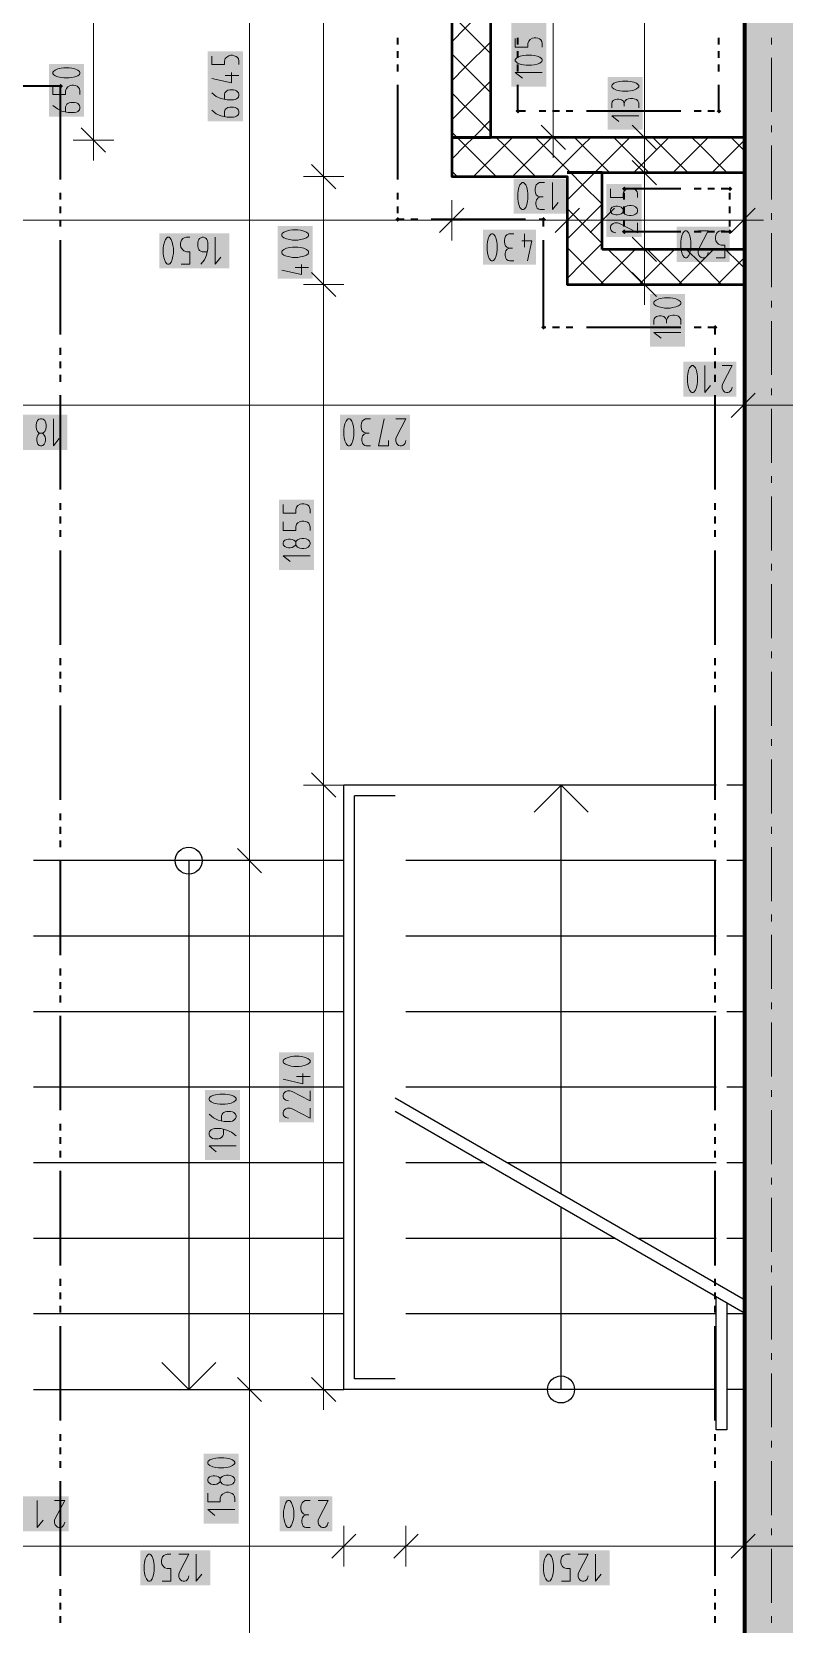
# Model space of a CAD drawing. Header units: millimetres. Extents: x 0 to 594, y 0 to 420.
# Drawn here: x 152.2 to 177.8, y 151.8 to 205.9 of the extents above; entities that cross this region are included whole.
import ezdxf

# ---------------------------------------------------------------- set-up
doc = ezdxf.new("R2010")
doc.units = ezdxf.units.MM
doc.header["$LTSCALE"] = 8
for name, color, linetype in [('PDF_Koty delkove', 7, 'Continuous'), ('PDF_Osy hlavni', 7, 'Continuous'), ('PDF_Pozarni useky', 7, 'Continuous'), ('PDF_Pricky zdene', 7, 'Continuous'), ('PDF_Schody 2D', 7, 'Continuous'), ('PDF_Steny obvodove nosne', 7, 'Continuous')]:
    doc.layers.add(name, color=color, linetype=linetype)

msp = doc.modelspace()

# ---------------------------------------------------------------- hatches: boundary and pattern name
at = {"layer": 'PDF_Steny obvodove nosne', "true_color": 0xc0c0c0, "transparency": 33554559}
msp.add_hatch(color=9, dxfattribs=at).paths.add_polyline_path([(178.246, 143.26), (178.246, 222.437), (176.414, 222.437), (176.414, 145.275), (176.414, 143.26)])

# ---------------------------------------------------------------- linework, layer by layer
at = {"layer": 'PDF_Koty delkove', "lineweight": 18}
for points in [[(159.61, 127.278), (159.61, 135.938), (159.61, 141.932), (159.61, 145.32), (159.61, 159.791), (159.61, 169.49), (159.61, 177.742), (159.61, 238.603), (159.61, 241.075), (159.61, 274.505)], [(162.125, 159.791), (162.125, 180.307), (162.125, 197.296), (162.125, 200.96), (162.125, 222.575), (162.125, 236.313), (162.125, 238.603)], [(173.017, 197.296), (173.017, 198.107), (173.017, 198.487), (173.017, 201.097), (173.017, 201.455), (173.017, 202.288), (173.017, 211.85), (173.017, 221.247), (173.017, 222.575)], [(169.921, 202.288), (169.921, 211.905), (169.921, 221.247)], [(154.313, 202.196), (154.313, 208.15), (154.313, 214.149)], [(168.631, 205.646), (168.631, 205.353), (169.058, 205.353), (169.058, 205.475), (169.089, 205.56), (169.135, 205.61), (169.211, 205.658), (169.271, 205.67), (169.333, 205.67), (169.394, 205.658), (169.454, 205.634), (169.5, 205.597), (169.531, 205.549), (169.547, 205.475)], [(169.547, 205.475), (169.547, 205.353)], [(158.331, 205.052), (158.331, 204.759), (158.758, 204.759), (158.758, 204.881), (158.789, 204.967), (158.835, 205.016), (158.911, 205.064), (158.971, 205.077), (159.032, 205.077), (159.094, 205.064), (159.154, 205.04), (159.2, 205.003), (159.231, 204.955), (159.247, 204.881), (159.247, 204.759)], [(153.107, 204.613), (153.015, 204.576), (152.954, 204.528), (152.939, 204.503), (152.939, 204.454), (152.954, 204.429), (153.015, 204.381), (153.107, 204.344), (153.214, 204.319), (153.305, 204.307), (153.488, 204.307), (153.579, 204.319), (153.686, 204.344), (153.778, 204.381), (153.839, 204.429), (153.855, 204.454), (153.855, 204.503), (153.839, 204.528), (153.778, 204.576), (153.686, 204.613), (153.579, 204.637), (153.488, 204.649)], [(153.488, 204.649), (153.305, 204.649), (153.214, 204.637), (153.107, 204.613)], [(159.002, 204.489), (159.002, 204.147), (158.331, 204.294)], [(159.247, 204.392), (158.789, 204.392)], [(169.547, 204.496), (168.631, 204.496), (168.875, 204.301)], [(152.939, 204.038), (152.939, 203.744), (153.366, 203.744), (153.366, 203.867), (153.397, 203.952), (153.443, 204.001), (153.519, 204.05), (153.579, 204.062), (153.641, 204.062), (153.702, 204.05), (153.762, 204.026), (153.808, 203.989), (153.839, 203.94), (153.855, 203.867), (153.855, 203.744)], [(158.758, 203.585), (158.758, 203.756), (158.773, 203.805), (158.804, 203.841), (158.835, 203.866), (158.88, 203.89), (158.941, 203.902), (159.063, 203.902), (159.124, 203.89), (159.17, 203.866), (159.2, 203.841), (159.231, 203.805), (159.247, 203.756), (159.247, 203.707), (159.231, 203.658), (159.2, 203.621), (159.17, 203.597), (159.124, 203.572), (159.063, 203.56), (158.849, 203.56), (158.636, 203.609), (158.483, 203.682), (158.331, 203.805)], [(153.366, 203.157), (153.366, 203.328), (153.381, 203.378), (153.412, 203.414), (153.443, 203.438), (153.488, 203.463), (153.549, 203.475), (153.671, 203.475), (153.732, 203.463), (153.778, 203.438), (153.808, 203.414), (153.839, 203.378), (153.855, 203.328), (153.855, 203.28), (153.839, 203.231), (153.808, 203.194), (153.778, 203.17), (153.732, 203.145), (153.671, 203.132), (153.457, 203.132), (153.244, 203.182), (153.091, 203.255), (152.939, 203.378)], [(158.758, 202.998), (158.758, 203.169), (158.773, 203.218), (158.804, 203.254), (158.835, 203.279), (158.88, 203.303), (158.941, 203.315), (159.063, 203.315), (159.124, 203.303), (159.17, 203.279), (159.2, 203.254), (159.231, 203.218), (159.247, 203.169), (159.247, 203.12), (159.231, 203.071), (159.2, 203.034), (159.17, 203.01), (159.124, 202.985), (159.063, 202.973), (158.849, 202.973), (158.636, 203.022), (158.483, 203.095), (158.331, 203.218)], [(171.906, 203.296), (171.906, 203.443), (171.92, 203.492), (171.951, 203.541), (171.997, 203.566), (172.088, 203.59), (172.149, 203.59), (172.241, 203.566), (172.302, 203.516), (172.332, 203.443), (172.332, 203.345)], [(172.546, 203.614), (172.47, 203.602), (172.409, 203.577), (172.364, 203.528), (172.332, 203.443)], [(172.821, 203.296), (172.821, 203.467), (172.79, 203.528), (172.745, 203.577), (172.669, 203.602), (172.607, 203.614), (172.546, 203.614)], [(170.334, 201.876), (169.509, 202.7)], [(172.821, 203.027), (171.906, 203.027), (172.149, 202.832)], [(173.429, 201.876), (172.605, 202.7)], [(155, 202.196), (154.313, 202.196), (153.626, 202.196)], [(154.725, 201.784), (153.901, 202.609)], [(154.313, 202.196), (154.313, 201.509)], [(170.608, 202.288), (169.921, 202.288), (169.235, 202.288)], [(169.921, 202.288), (169.921, 201.601)], [(173.704, 202.288), (173.017, 202.288), (172.33, 202.288)], [(162.538, 200.548), (161.713, 201.372)], [(173.704, 201.097), (173.017, 201.097), (172.33, 201.097)], [(173.429, 200.685), (172.605, 201.509)], [(162.812, 200.96), (162.125, 200.96), (161.438, 200.96)], [(169.024, 200.008), (169.049, 200.115), (169.062, 200.206), (169.062, 200.389), (169.049, 200.48), (169.024, 200.588), (168.988, 200.679), (168.939, 200.741), (168.914, 200.756), (168.866, 200.756), (168.841, 200.741), (168.792, 200.679), (168.756, 200.588), (168.731, 200.48), (168.719, 200.389)], [(169.624, 200.756), (169.453, 200.756), (169.392, 200.725), (169.343, 200.679), (169.318, 200.603), (169.306, 200.542), (169.306, 200.48), (169.318, 200.404), (169.343, 200.344), (169.392, 200.298), (169.477, 200.267)], [(169.893, 200.756), (169.893, 199.84), (170.088, 200.084)], [(171.864, 200.542), (171.864, 200.249), (172.291, 200.249), (172.291, 200.371), (172.322, 200.456), (172.368, 200.506), (172.444, 200.554), (172.504, 200.567), (172.565, 200.567), (172.627, 200.554), (172.687, 200.53), (172.733, 200.493), (172.764, 200.445), (172.78, 200.371), (172.78, 200.249)], [(166.476, 200.163), (166.476, 199.476), (166.476, 198.789)], [(168.719, 200.389), (168.719, 200.206), (168.731, 200.115), (168.756, 200.008), (168.792, 199.916), (168.841, 199.855), (168.866, 199.84), (168.914, 199.84), (168.939, 199.855), (168.988, 199.916), (169.024, 200.008)], [(169.624, 199.84), (169.477, 199.84), (169.428, 199.855), (169.379, 199.886), (169.354, 199.932), (169.33, 200.022), (169.33, 200.084), (169.354, 200.175), (169.404, 200.237), (169.477, 200.267), (169.575, 200.267)], [(170.395, 200.163), (170.395, 199.476), (170.395, 198.789)], [(171.586, 200.163), (171.586, 199.476), (171.586, 198.789)], [(176.368, 200.163), (176.368, 199.476), (176.368, 198.789)], [(176.368, 199.476), (175.96, 199.476), (175.174, 199.476), (171.586, 199.476), (170.395, 199.476), (166.476, 199.476), (151.365, 199.476)], [(166.889, 199.888), (166.064, 199.064)], [(170.807, 199.888), (169.983, 199.064)], [(171.998, 199.888), (171.173, 199.064)], [(172.275, 199.735), (172.229, 199.698), (172.169, 199.674), (172.107, 199.662), (172.046, 199.662), (171.986, 199.674), (171.924, 199.698), (171.878, 199.748), (171.864, 199.784), (171.864, 199.833), (171.878, 199.869), (171.924, 199.918), (171.986, 199.943), (172.046, 199.955), (172.107, 199.955), (172.169, 199.943), (172.229, 199.918), (172.275, 199.882), (172.291, 199.858)], [(172.291, 199.759), (172.275, 199.735)], [(176.78, 199.888), (175.956, 199.064)], [(176.368, 199.476), (177.055, 199.476)], [(156.683, 198.349), (156.696, 198.259), (156.72, 198.151), (156.757, 198.06), (156.805, 197.998), (156.83, 197.984), (156.878, 197.984), (156.903, 197.998), (156.952, 198.06), (156.989, 198.151), (157.013, 198.259), (157.026, 198.349), (157.026, 198.532), (157.013, 198.624), (156.989, 198.731), (156.952, 198.823), (156.903, 198.884), (156.878, 198.9), (156.83, 198.9), (156.805, 198.884), (156.757, 198.823), (156.72, 198.731), (156.696, 198.624), (156.683, 198.532)], [(157.295, 197.984), (157.588, 197.984), (157.588, 198.411), (157.466, 198.411), (157.38, 198.442), (157.331, 198.487), (157.283, 198.564), (157.27, 198.624), (157.27, 198.685), (157.283, 198.747), (157.307, 198.807), (157.344, 198.853), (157.392, 198.884), (157.466, 198.9), (157.588, 198.9)], [(158.175, 198.411), (158.004, 198.411), (157.955, 198.426), (157.918, 198.456), (157.894, 198.487), (157.87, 198.532), (157.857, 198.594), (157.857, 198.716), (157.87, 198.777), (157.894, 198.823), (157.918, 198.853), (157.955, 198.884), (158.004, 198.9), (158.053, 198.9), (158.102, 198.884), (158.138, 198.853), (158.163, 198.823), (158.188, 198.777), (158.2, 198.716), (158.2, 198.502), (158.151, 198.289), (158.078, 198.136), (157.955, 197.984)], [(158.445, 198.9), (158.445, 197.984), (158.64, 198.227)], [(168.02, 198.651), (168.007, 198.742), (167.982, 198.85), (167.946, 198.941), (167.897, 199.003), (167.872, 199.018), (167.824, 199.018), (167.799, 199.003), (167.751, 198.941), (167.714, 198.85), (167.69, 198.742), (167.677, 198.651)], [(168.582, 199.018), (168.411, 199.018), (168.35, 198.987), (168.301, 198.941), (168.277, 198.865), (168.264, 198.804), (168.264, 198.742), (168.277, 198.666), (168.301, 198.606), (168.35, 198.56), (168.435, 198.529)], [(168.949, 199.018), (168.949, 198.56)], [(172.78, 199.392), (172.78, 199.05), (172.169, 199.368), (172.107, 199.392), (172.016, 199.392), (171.955, 199.368), (171.91, 199.331), (171.878, 199.295), (171.864, 199.246), (171.864, 199.197), (171.878, 199.148), (171.91, 199.111), (171.955, 199.075), (172.046, 199.05)], [(173.429, 198.075), (172.605, 198.899)], [(174.399, 198.203), (174.447, 198.203), (174.472, 198.218), (174.521, 198.279), (174.557, 198.371), (174.582, 198.478), (174.595, 198.568), (174.595, 198.752), (174.582, 198.843), (174.557, 198.95), (174.521, 199.042), (174.472, 199.103), (174.447, 199.119), (174.399, 199.119), (174.374, 199.103), (174.325, 199.042), (174.289, 198.95), (174.265, 198.843), (174.252, 198.752)], [(174.839, 199.119), (175.182, 199.119), (174.863, 198.508), (174.839, 198.447), (174.839, 198.355), (174.863, 198.295), (174.9, 198.249), (174.937, 198.218), (174.986, 198.203), (175.034, 198.203), (175.084, 198.218), (175.12, 198.249), (175.157, 198.295), (175.182, 198.385)], [(175.45, 198.203), (175.744, 198.203), (175.744, 198.63), (175.621, 198.63), (175.536, 198.661), (175.487, 198.707), (175.439, 198.783), (175.426, 198.843), (175.426, 198.905), (175.439, 198.966), (175.463, 199.026), (175.5, 199.072), (175.548, 199.103), (175.621, 199.119), (175.744, 199.119)], [(156.683, 198.532), (156.683, 198.349)], [(160.977, 198.55), (160.87, 198.525), (160.778, 198.489), (160.717, 198.44), (160.702, 198.415), (160.702, 198.367), (160.717, 198.342), (160.778, 198.293), (160.87, 198.257), (160.977, 198.232), (161.068, 198.219), (161.251, 198.219), (161.343, 198.232), (161.45, 198.257), (161.541, 198.293), (161.603, 198.342), (161.618, 198.367), (161.618, 198.415), (161.603, 198.44), (161.541, 198.489), (161.45, 198.525), (161.343, 198.55), (161.251, 198.562)], [(161.251, 198.562), (161.068, 198.562), (160.977, 198.55)], [(167.677, 198.651), (167.677, 198.468), (167.69, 198.377), (167.714, 198.27), (167.751, 198.178), (167.799, 198.117), (167.824, 198.102), (167.872, 198.102), (167.897, 198.117), (167.946, 198.178), (167.982, 198.27), (168.007, 198.377), (168.02, 198.468), (168.02, 198.651)], [(168.582, 198.102), (168.435, 198.102), (168.386, 198.117), (168.338, 198.148), (168.313, 198.194), (168.288, 198.285), (168.288, 198.346), (168.313, 198.437), (168.362, 198.499), (168.435, 198.529), (168.533, 198.529)], [(168.851, 198.774), (169.194, 198.774), (169.047, 198.102)], [(173.704, 198.487), (173.017, 198.487), (172.33, 198.487)], [(174.252, 198.752), (174.252, 198.568), (174.265, 198.478), (174.289, 198.371), (174.325, 198.279), (174.374, 198.218), (174.399, 198.203)], [(161.374, 197.975), (161.374, 197.632), (160.702, 197.78)], [(161.618, 197.877), (161.16, 197.877)], [(162.812, 197.296), (162.125, 197.296), (161.438, 197.296)], [(162.538, 196.884), (161.713, 197.709)], [(173.704, 197.296), (173.017, 197.296), (172.33, 197.296)], [(173.429, 196.884), (172.605, 197.709)], [(173.017, 197.296), (173.017, 196.61)], [(173.886, 196.842), (173.703, 196.842), (173.613, 196.829), (173.505, 196.805), (173.414, 196.768), (173.352, 196.72), (173.338, 196.695), (173.338, 196.647), (173.352, 196.622)], [(173.352, 196.622), (173.414, 196.573), (173.505, 196.537), (173.613, 196.512), (173.703, 196.499), (173.886, 196.499), (173.978, 196.512), (174.085, 196.537), (174.177, 196.573), (174.238, 196.622), (174.254, 196.647), (174.254, 196.695), (174.238, 196.72), (174.177, 196.768), (174.085, 196.805), (173.978, 196.829), (173.886, 196.842)], [(173.338, 195.937), (173.338, 196.084), (173.352, 196.133), (173.384, 196.181), (173.429, 196.206), (173.52, 196.23), (173.581, 196.23), (173.673, 196.206), (173.734, 196.157), (173.765, 196.084), (173.765, 195.986)], [(174.254, 195.937), (174.254, 196.108), (174.223, 196.169), (174.177, 196.218), (174.101, 196.242), (174.039, 196.255), (173.978, 196.255), (173.902, 196.242), (173.842, 196.218), (173.796, 196.169), (173.765, 196.084)], [(174.254, 195.668), (173.338, 195.668), (173.581, 195.472)], [(174.489, 193.904), (174.513, 193.797), (174.55, 193.705), (174.598, 193.644), (174.623, 193.629), (174.672, 193.629), (174.697, 193.644), (174.745, 193.705), (174.782, 193.797), (174.807, 193.904), (174.819, 193.995), (174.819, 194.178), (174.807, 194.269), (174.782, 194.377), (174.745, 194.468), (174.697, 194.53), (174.672, 194.545), (174.623, 194.545), (174.598, 194.53), (174.55, 194.468), (174.513, 194.377), (174.489, 194.269), (174.476, 194.178)], [(174.476, 194.178), (174.476, 193.995), (174.489, 193.904)], [(175.064, 194.545), (175.064, 193.629), (175.259, 193.873)], [(175.651, 194.545), (175.993, 194.545), (175.675, 193.934), (175.651, 193.873), (175.651, 193.781), (175.675, 193.721), (175.712, 193.675), (175.748, 193.644), (175.797, 193.629), (175.846, 193.629), (175.895, 193.644), (175.932, 193.675), (175.968, 193.721), (175.993, 193.811)], [(176.78, 193.608), (175.956, 192.783)], [(176.368, 193.882), (176.368, 193.196), (176.368, 192.509)], [(201.784, 193.196), (201.348, 193.196), (199.465, 193.196), (196.56, 193.196), (196.288, 193.196), (188.595, 193.196), (187.267, 193.196), (178.291, 193.196), (176.368, 193.196), (151.365, 193.196), (149.67, 193.196), (131.261, 193.196), (129.612, 193.196), (129.338, 193.196), (127.46, 193.196), (111.57, 193.196), (110.242, 193.196)], [(152.364, 192.523), (152.364, 192.462), (152.376, 192.386), (152.412, 192.31), (152.461, 192.264), (152.485, 192.249), (152.584, 192.249), (152.608, 192.264), (152.657, 192.31), (152.694, 192.386), (152.706, 192.462), (152.706, 192.523), (152.694, 192.599), (152.657, 192.676), (152.608, 192.722), (152.559, 192.738), (152.51, 192.738), (152.461, 192.722), (152.412, 192.676), (152.376, 192.599), (152.364, 192.523)], [(152.951, 192.738), (152.951, 191.822), (153.146, 192.065)], [(163.719, 192.738), (163.548, 192.738), (163.487, 192.706), (163.438, 192.661), (163.414, 192.585), (163.401, 192.523), (163.401, 192.462), (163.414, 192.386), (163.438, 192.325), (163.487, 192.28), (163.572, 192.249)], [(164.331, 192.004), (164.331, 191.822), (163.988, 191.822), (164.184, 192.738)], [(164.575, 192.738), (164.918, 192.738), (164.6, 192.127), (164.575, 192.065), (164.575, 191.974), (164.6, 191.913), (164.636, 191.867), (164.673, 191.836), (164.722, 191.822), (164.771, 191.822), (164.82, 191.836), (164.856, 191.867), (164.893, 191.913), (164.918, 192.004)], [(152.584, 192.249), (152.608, 192.233), (152.645, 192.187), (152.669, 192.127), (152.681, 192.065), (152.681, 192.004), (152.669, 191.944), (152.645, 191.882), (152.595, 191.836), (152.559, 191.822), (152.51, 191.822), (152.474, 191.836), (152.424, 191.882), (152.4, 191.944), (152.388, 192.004), (152.388, 192.065), (152.4, 192.127), (152.424, 192.187), (152.461, 192.233), (152.485, 192.249)], [(163.719, 191.822), (163.572, 191.822), (163.523, 191.836), (163.475, 191.867), (163.45, 191.913), (163.425, 192.004), (163.425, 192.065), (163.45, 192.157), (163.499, 192.218), (163.572, 192.249), (163.67, 192.249)], [(160.752, 189.83), (160.752, 189.536), (161.178, 189.536), (161.178, 189.659), (161.209, 189.744), (161.255, 189.793), (161.331, 189.841), (161.392, 189.854), (161.453, 189.854), (161.514, 189.841), (161.575, 189.817), (161.621, 189.78), (161.652, 189.732), (161.667, 189.659), (161.667, 189.536)], [(160.752, 189.242), (160.752, 188.949), (161.178, 188.949), (161.178, 189.071), (161.209, 189.157), (161.255, 189.206), (161.331, 189.254), (161.392, 189.267), (161.453, 189.267), (161.514, 189.254), (161.575, 189.23), (161.621, 189.193), (161.652, 189.145), (161.667, 189.071), (161.667, 188.949)], [(161.117, 188.399), (161.057, 188.374), (160.995, 188.362), (160.934, 188.362), (160.873, 188.374), (160.812, 188.399), (160.766, 188.448), (160.752, 188.484), (160.752, 188.533), (160.766, 188.569), (160.812, 188.619), (160.873, 188.643), (160.934, 188.655), (160.995, 188.655), (161.057, 188.643), (161.117, 188.619), (161.163, 188.582), (161.178, 188.558)], [(161.667, 188.092), (160.752, 188.092), (160.995, 187.897)], [(161.178, 188.459), (161.163, 188.435), (161.117, 188.399)], [(162.538, 179.895), (161.713, 180.719)], [(162.812, 180.307), (162.125, 180.307), (161.438, 180.307)], [(160.022, 177.33), (159.198, 178.155)], [(160.297, 177.742), (159.61, 177.742), (158.923, 177.742)], [(161.423, 170.514), (161.423, 170.171), (160.752, 170.319)], [(161.667, 170.416), (161.209, 170.416)], [(158.785, 169.819), (158.602, 169.819), (158.511, 169.806), (158.404, 169.782), (158.312, 169.746), (158.251, 169.697), (158.236, 169.672), (158.236, 169.624), (158.251, 169.599), (158.312, 169.55), (158.404, 169.514), (158.511, 169.489), (158.602, 169.476), (158.785, 169.476), (158.876, 169.489), (158.983, 169.514), (159.075, 169.55), (159.136, 169.599), (159.152, 169.624), (159.152, 169.672)], [(159.152, 169.672), (159.136, 169.697), (159.075, 169.746), (158.983, 169.782), (158.876, 169.806), (158.785, 169.819)], [(161.667, 169.927), (161.667, 169.584), (161.057, 169.903), (160.995, 169.927), (160.904, 169.927), (160.843, 169.903), (160.797, 169.866), (160.766, 169.829), (160.752, 169.78), (160.752, 169.732), (160.766, 169.683), (160.797, 169.646), (160.843, 169.609), (160.934, 169.584)], [(158.663, 168.914), (158.663, 169.085), (158.679, 169.134), (158.709, 169.171), (158.74, 169.195), (158.785, 169.219), (158.846, 169.232), (158.968, 169.232), (159.029, 169.219), (159.075, 169.195), (159.105, 169.171), (159.136, 169.134), (159.152, 169.085), (159.152, 169.037), (159.136, 168.987), (159.105, 168.951), (159.075, 168.927), (159.029, 168.902), (158.968, 168.889), (158.755, 168.889), (158.541, 168.938), (158.388, 169.012), (158.236, 169.134)], [(161.667, 169.34), (161.667, 168.997), (161.057, 169.316), (160.995, 169.34), (160.904, 169.34), (160.843, 169.316), (160.797, 169.279), (160.766, 169.242), (160.752, 169.193), (160.752, 169.145), (160.766, 169.096), (160.797, 169.059), (160.843, 169.022), (160.934, 168.997)], [(159.152, 168.4), (158.999, 168.523), (158.846, 168.596), (158.633, 168.645), (158.418, 168.645), (158.358, 168.632), (158.312, 168.608), (158.282, 168.584), (158.251, 168.547), (158.236, 168.498), (158.236, 168.45), (158.251, 168.4), (158.282, 168.364)], [(158.282, 168.364), (158.312, 168.339), (158.358, 168.315), (158.418, 168.302), (158.541, 168.302), (158.602, 168.315), (158.663, 168.339), (158.709, 168.4), (158.724, 168.45), (158.724, 168.621)], [(159.152, 168.058), (158.236, 168.058), (158.48, 167.862)], [(160.022, 159.379), (159.198, 160.203)], [(162.538, 159.379), (161.713, 160.203)], [(160.297, 159.791), (159.61, 159.791), (158.923, 159.791)], [(162.812, 159.791), (162.125, 159.791), (161.438, 159.791)], [(162.125, 159.791), (162.125, 159.104)], [(158.253, 156.607), (158.207, 156.656), (158.193, 156.693), (158.193, 156.741), (158.207, 156.778), (158.253, 156.827), (158.314, 156.851), (158.375, 156.864), (158.436, 156.864), (158.498, 156.851), (158.558, 156.827), (158.604, 156.79), (158.619, 156.766)], [(158.193, 156.277), (158.193, 155.983), (158.619, 155.983), (158.619, 156.106), (158.651, 156.191), (158.696, 156.24), (158.772, 156.288), (158.833, 156.301), (158.894, 156.301), (158.956, 156.288), (159.016, 156.264), (159.062, 156.227), (159.093, 156.179), (159.109, 156.106), (159.109, 155.983)], [(158.619, 156.668), (158.604, 156.643), (158.558, 156.607), (158.498, 156.583), (158.436, 156.57), (158.375, 156.57), (158.314, 156.583), (158.253, 156.607)], [(152.407, 156.024), (152.407, 155.108), (152.602, 155.352)], [(152.994, 156.024), (153.337, 156.024), (153.018, 155.413), (152.994, 155.352), (152.994, 155.261), (153.018, 155.2), (153.055, 155.154), (153.092, 155.123), (153.141, 155.108), (153.189, 155.108), (153.238, 155.123)], [(159.109, 155.714), (158.193, 155.714), (158.436, 155.518)], [(161.674, 156.024), (161.503, 156.024), (161.442, 155.993), (161.393, 155.947), (161.369, 155.871), (161.356, 155.81), (161.356, 155.749), (161.369, 155.673), (161.393, 155.612), (161.442, 155.566), (161.527, 155.535)], [(161.943, 156.024), (162.286, 156.024), (161.968, 155.413), (161.943, 155.352), (161.943, 155.261), (161.968, 155.2), (162.004, 155.154), (162.041, 155.123), (162.09, 155.108), (162.139, 155.108), (162.188, 155.123), (162.224, 155.154), (162.261, 155.2), (162.286, 155.291)], [(153.238, 155.123), (153.275, 155.154), (153.312, 155.2), (153.337, 155.291)], [(161.674, 155.108), (161.527, 155.108), (161.478, 155.123), (161.43, 155.154), (161.405, 155.2), (161.381, 155.291), (161.381, 155.352), (161.405, 155.444)], [(161.405, 155.444), (161.454, 155.505), (161.527, 155.535), (161.625, 155.535)], [(162.813, 155.161), (162.813, 154.474), (162.813, 153.787)], [(164.92, 155.161), (164.92, 154.474), (164.92, 153.787)], [(176.368, 155.161), (176.368, 154.474), (176.368, 153.787)], [(163.225, 154.886), (162.401, 154.062)], [(165.332, 154.886), (164.507, 154.062)], [(176.78, 154.886), (175.956, 154.062)], [(235.992, 154.474), (234.068, 154.474), (203.112, 154.474), (201.784, 154.474), (178.291, 154.474), (176.368, 154.474), (164.92, 154.474), (162.813, 154.474), (151.365, 154.474), (149.441, 154.474), (99.251, 154.474), (95.862, 154.474)], [(156.648, 153.284), (156.941, 153.284), (156.941, 153.71), (156.819, 153.71), (156.734, 153.742), (156.685, 153.787), (156.636, 153.863), (156.624, 153.924), (156.624, 153.985), (156.636, 154.047), (156.66, 154.107), (156.697, 154.153), (156.746, 154.184), (156.819, 154.199), (156.941, 154.199)], [(157.211, 154.199), (157.554, 154.199), (157.235, 153.589), (157.211, 153.527), (157.211, 153.436), (157.235, 153.375), (157.272, 153.329), (157.308, 153.298), (157.358, 153.284), (157.406, 153.284), (157.455, 153.298), (157.492, 153.329)], [(157.798, 154.199), (157.798, 153.284), (157.993, 153.527)], [(170.179, 153.985), (170.191, 154.047), (170.215, 154.107), (170.252, 154.153), (170.301, 154.184), (170.374, 154.199), (170.496, 154.199)], [(170.766, 154.199), (171.109, 154.199), (170.79, 153.589), (170.766, 153.527), (170.766, 153.436), (170.79, 153.375), (170.827, 153.329), (170.863, 153.298), (170.913, 153.284), (170.961, 153.284), (171.01, 153.298), (171.047, 153.329), (171.084, 153.375), (171.109, 153.466)], [(171.353, 154.199), (171.353, 153.284), (171.548, 153.527)], [(170.203, 153.284), (170.496, 153.284), (170.496, 153.71), (170.374, 153.71), (170.289, 153.742), (170.24, 153.787), (170.191, 153.863), (170.179, 153.924), (170.179, 153.985)], [(157.492, 153.329), (157.529, 153.375), (157.554, 153.466)]]:
    msp.add_lwpolyline(points, dxfattribs=at)
for points in [[(169.18, 205.083), (168.996, 205.083), (168.906, 205.071), (168.799, 205.047), (168.707, 205.01), (168.646, 204.961), (168.631, 204.937), (168.631, 204.888), (168.646, 204.863), (168.707, 204.815), (168.799, 204.778), (168.906, 204.753), (168.996, 204.741), (169.18, 204.741), (169.271, 204.753), (169.378, 204.778), (169.47, 204.815), (169.531, 204.863), (169.547, 204.888), (169.547, 204.937), (169.531, 204.961), (169.47, 205.01), (169.378, 205.047), (169.271, 205.071)], [(172.454, 204.201), (172.271, 204.201), (172.18, 204.189), (172.073, 204.164), (171.982, 204.128), (171.92, 204.079), (171.906, 204.054), (171.906, 204.006), (171.92, 203.981), (171.982, 203.933), (172.073, 203.896), (172.18, 203.871), (172.271, 203.858), (172.454, 203.858), (172.546, 203.871), (172.653, 203.896), (172.745, 203.933), (172.806, 203.981), (172.821, 204.006), (172.821, 204.054), (172.806, 204.079), (172.745, 204.128), (172.653, 204.164), (172.546, 204.189)], [(172.565, 199.979), (172.504, 199.979), (172.428, 199.967), (172.352, 199.931), (172.306, 199.882), (172.291, 199.858), (172.291, 199.759), (172.306, 199.735), (172.352, 199.686), (172.428, 199.649), (172.504, 199.637), (172.565, 199.637), (172.641, 199.649), (172.718, 199.686), (172.764, 199.735), (172.78, 199.784), (172.78, 199.833), (172.764, 199.882), (172.718, 199.931), (172.641, 199.967)], [(161.251, 199.149), (161.068, 199.149), (160.977, 199.137), (160.87, 199.112), (160.778, 199.076), (160.717, 199.027), (160.702, 199.002), (160.702, 198.954), (160.717, 198.929), (160.778, 198.881), (160.87, 198.844), (160.977, 198.819), (161.068, 198.806), (161.251, 198.806), (161.343, 198.819), (161.45, 198.844), (161.541, 198.881), (161.603, 198.929), (161.618, 198.954), (161.618, 199.002), (161.603, 199.027), (161.541, 199.076), (161.45, 199.112), (161.343, 199.137)], [(162.814, 192.37), (162.814, 192.187), (162.827, 192.096), (162.851, 191.989), (162.888, 191.898), (162.936, 191.836), (162.961, 191.822), (163.009, 191.822), (163.034, 191.836), (163.083, 191.898), (163.119, 191.989), (163.144, 192.096), (163.157, 192.187), (163.157, 192.37), (163.144, 192.462), (163.119, 192.569), (163.083, 192.661), (163.034, 192.722), (163.009, 192.738), (162.961, 192.738), (162.936, 192.722), (162.888, 192.661), (162.851, 192.569), (162.827, 192.462)], [(161.453, 188.68), (161.392, 188.68), (161.316, 188.667), (161.24, 188.631), (161.194, 188.582), (161.178, 188.558), (161.178, 188.459), (161.194, 188.435), (161.24, 188.386), (161.316, 188.349), (161.392, 188.337), (161.453, 188.337), (161.529, 188.349), (161.606, 188.386), (161.652, 188.435), (161.667, 188.484), (161.667, 188.533), (161.652, 188.582), (161.606, 188.631), (161.529, 188.667)], [(161.3, 171.101), (161.117, 171.101), (161.026, 171.089), (160.919, 171.064), (160.828, 171.028), (160.766, 170.979), (160.752, 170.954), (160.752, 170.906), (160.766, 170.881), (160.828, 170.833), (160.919, 170.796), (161.026, 170.771), (161.117, 170.758), (161.3, 170.758), (161.392, 170.771), (161.499, 170.796), (161.59, 170.833), (161.652, 170.881), (161.667, 170.906), (161.667, 170.954), (161.652, 170.979), (161.59, 171.028), (161.499, 171.064), (161.392, 171.089)], [(158.741, 157.475), (158.558, 157.475), (158.467, 157.462), (158.36, 157.438), (158.269, 157.402), (158.207, 157.353), (158.193, 157.328), (158.193, 157.28), (158.207, 157.255), (158.269, 157.206), (158.36, 157.17), (158.467, 157.145), (158.558, 157.132), (158.741, 157.132), (158.833, 157.145), (158.94, 157.17), (159.032, 157.206), (159.093, 157.255), (159.109, 157.28), (159.109, 157.328), (159.093, 157.353), (159.032, 157.402), (158.94, 157.438), (158.833, 157.462)], [(158.894, 156.888), (158.833, 156.888), (158.757, 156.875), (158.681, 156.839), (158.635, 156.79), (158.619, 156.766), (158.619, 156.668), (158.635, 156.643), (158.681, 156.594), (158.757, 156.558), (158.833, 156.545), (158.894, 156.545), (158.97, 156.558), (159.047, 156.594), (159.093, 156.643), (159.109, 156.693), (159.109, 156.741), (159.093, 156.79), (159.047, 156.839), (158.97, 156.875)], [(160.769, 155.657), (160.769, 155.474), (160.782, 155.383), (160.806, 155.276), (160.843, 155.184), (160.891, 155.123), (160.916, 155.108), (160.964, 155.108), (160.989, 155.123), (161.038, 155.184), (161.074, 155.276), (161.099, 155.383), (161.112, 155.474), (161.112, 155.657), (161.099, 155.749), (161.074, 155.856), (161.038, 155.947), (160.989, 156.009), (160.964, 156.024), (160.916, 156.024), (160.891, 156.009), (160.843, 155.947), (160.806, 155.856), (160.782, 155.749)], [(156.037, 153.832), (156.037, 153.649), (156.049, 153.558), (156.073, 153.451), (156.11, 153.36), (156.158, 153.298), (156.183, 153.284), (156.232, 153.284), (156.257, 153.298), (156.305, 153.36), (156.342, 153.451), (156.367, 153.558), (156.379, 153.649), (156.379, 153.832), (156.367, 153.924), (156.342, 154.031), (156.305, 154.123), (156.257, 154.184), (156.232, 154.199), (156.183, 154.199), (156.158, 154.184), (156.11, 154.123), (156.073, 154.031), (156.049, 153.924)], [(169.592, 153.832), (169.592, 153.649), (169.604, 153.558), (169.628, 153.451), (169.665, 153.36), (169.713, 153.298), (169.738, 153.284), (169.787, 153.284), (169.812, 153.298), (169.86, 153.36), (169.897, 153.451), (169.922, 153.558), (169.934, 153.649), (169.934, 153.832), (169.922, 153.924), (169.897, 154.031), (169.86, 154.123), (169.812, 154.184), (169.787, 154.199), (169.738, 154.199), (169.713, 154.184), (169.665, 154.123), (169.628, 154.031), (169.604, 153.924)]]:
    msp.add_lwpolyline(points, close=True, dxfattribs=at)
at = {"layer": 'PDF_Koty delkove', "color": 7, "lineweight": 18, "true_color": 0xffffff, "transparency": 33554559}
for points in [[(169.684, 204.016), (169.684, 206.395), (168.494, 204.016), (168.494, 206.395)], [(159.384, 202.835), (159.384, 205.214), (158.194, 202.835), (158.194, 205.214)], [(153.992, 202.995), (153.992, 204.786), (152.802, 202.995), (152.802, 204.786)], [(172.959, 202.547), (172.959, 204.338), (171.768, 202.547), (171.768, 204.338)], [(170.373, 200.893), (168.582, 200.893), (170.373, 199.703), (168.582, 199.703)], [(172.917, 198.912), (172.917, 200.704), (171.726, 198.912), (171.726, 200.704)], [(158.925, 199.037), (156.546, 199.037), (158.925, 197.846), (156.546, 197.846)], [(161.756, 197.495), (161.756, 199.286), (160.565, 197.495), (160.565, 199.286)], [(169.331, 199.156), (167.54, 199.156), (169.331, 197.965), (167.54, 197.965)], [(175.906, 199.256), (174.115, 199.256), (175.906, 198.066), (174.115, 198.066)], [(174.391, 195.188), (174.391, 196.979), (173.2, 195.188), (173.2, 196.979)], [(176.131, 194.682), (174.339, 194.682), (176.131, 193.492), (174.339, 193.492)], [(153.431, 192.875), (151.639, 192.875), (153.431, 191.684), (151.639, 191.684)], [(165.056, 192.875), (162.677, 192.875), (165.056, 191.684), (162.677, 191.684)], [(161.805, 187.612), (161.805, 189.991), (160.614, 187.612), (160.614, 189.991)], [(161.805, 168.86), (161.805, 171.238), (160.614, 168.86), (160.614, 171.238)], [(159.289, 167.578), (159.289, 169.956), (158.099, 167.578), (158.099, 169.956)], [(159.246, 155.234), (159.246, 157.612), (158.055, 155.234), (158.055, 157.612)], [(153.474, 156.162), (151.683, 156.162), (153.474, 154.971), (151.683, 154.971)], [(162.423, 156.162), (160.632, 156.162), (162.423, 154.971), (160.632, 154.971)], [(158.278, 154.337), (155.899, 154.337), (158.278, 153.146), (155.899, 153.146)], [(171.833, 154.337), (169.454, 154.337), (171.833, 153.146), (169.454, 153.146)]]:
    msp.add_solid(points, dxfattribs=at)
at = {"layer": 'PDF_Osy hlavni', "lineweight": 18}
for points in [[(177.33, 205.446), (177.33, 205.675)], [(177.33, 203.156), (177.33, 204.988)], [(177.33, 202.469), (177.33, 202.698)], [(177.33, 200.179), (177.33, 202.011)], [(177.33, 199.492), (177.33, 199.721)], [(177.33, 197.203), (177.33, 199.034)], [(177.33, 196.516), (177.33, 196.745)], [(177.33, 194.226), (177.33, 196.058)], [(177.33, 193.539), (177.33, 193.768)], [(177.33, 191.249), (177.33, 193.081)], [(177.33, 190.563), (177.33, 190.792)], [(177.33, 188.273), (177.33, 190.105)], [(177.33, 187.586), (177.33, 187.815)], [(177.33, 185.296), (177.33, 187.128)], [(177.33, 184.609), (177.33, 184.838)], [(177.33, 182.32), (177.33, 184.151)], [(177.33, 181.633), (177.33, 181.862)], [(177.33, 179.343), (177.33, 181.175)], [(177.33, 178.656), (177.33, 178.885)], [(177.33, 176.366), (177.33, 178.198)], [(177.33, 175.68), (177.33, 175.909)], [(177.33, 173.39), (177.33, 175.222)], [(177.33, 172.703), (177.33, 172.932)], [(177.33, 170.413), (177.33, 172.245)], [(177.33, 169.726), (177.33, 169.955)], [(177.33, 167.437), (177.33, 169.268)], [(177.33, 166.75), (177.33, 166.979)], [(177.33, 164.46), (177.33, 166.292)], [(177.33, 163.773), (177.33, 164.002)], [(177.33, 161.483), (177.33, 163.315)], [(177.33, 160.797), (177.33, 161.026)], [(177.33, 158.507), (177.33, 160.339)], [(177.33, 157.82), (177.33, 158.049)], [(177.33, 155.53), (177.33, 157.362)], [(177.33, 154.843), (177.33, 155.072)], [(177.33, 152.554), (177.33, 154.385)], [(177.33, 151.867), (177.33, 152.096)]]:
    msp.add_lwpolyline(points, dxfattribs=at)
at = {"layer": 'PDF_Pozarni useky', "lineweight": 35}
for points in [[(164.645, 205.446), (164.645, 205.675)], [(168.72, 205.446), (168.72, 205.675)], [(175.544, 205.446), (175.544, 205.675)], [(164.645, 204.988), (164.645, 205.217)], [(168.72, 204.988), (168.72, 205.217)], [(175.544, 204.988), (175.544, 205.217)], [(164.645, 204.53), (164.645, 204.759)], [(168.72, 204.53), (168.72, 204.759)], [(175.544, 204.53), (175.544, 204.759)], [(153.185, 204.028), (150.449, 204.028)], [(153.196, 200.866), (153.196, 204.028)], [(164.645, 200.866), (164.645, 204.072)], [(168.984, 203.181), (168.72, 203.181), (168.72, 204.072)], [(175.544, 203.181), (175.544, 204.072)], [(169.671, 203.181), (169.442, 203.181)], [(170.129, 203.181), (169.9, 203.181)], [(170.587, 203.181), (170.358, 203.181)], [(174.25, 203.181), (171.045, 203.181)], [(174.937, 203.181), (174.708, 203.181)], [(175.395, 203.181), (175.166, 203.181)], [(174.25, 200.545), (172.332, 200.545)], [(174.937, 200.545), (174.708, 200.545)], [(175.395, 200.545), (175.166, 200.545)], [(175.853, 200.545), (175.624, 200.545)], [(153.196, 200.179), (153.196, 200.408)], [(164.645, 200.179), (164.645, 200.408)], [(172.332, 200.179), (172.332, 200.408)], [(175.919, 200.179), (175.919, 200.408)], [(153.196, 199.721), (153.196, 199.95)], [(153.196, 199.263), (153.196, 199.492)], [(164.645, 199.721), (164.645, 199.95)], [(164.863, 199.504), (164.645, 199.504)], [(165.321, 199.504), (165.092, 199.504)], [(168.984, 199.504), (165.779, 199.504)], [(169.59, 199.504), (169.442, 199.504)], [(169.59, 199.263), (169.59, 199.492)], [(172.332, 199.721), (172.332, 199.95)], [(172.332, 199.263), (172.332, 199.492)], [(175.919, 199.721), (175.919, 199.95)], [(175.919, 199.263), (175.919, 199.492)], [(174.25, 199.089), (172.332, 199.089)], [(174.937, 199.089), (174.708, 199.089)], [(175.395, 199.089), (175.166, 199.089)], [(175.853, 199.089), (175.624, 199.089)], [(153.196, 195.6), (153.196, 198.805)], [(169.59, 195.84), (169.59, 198.805)], [(169.671, 195.84), (169.59, 195.84)], [(170.129, 195.84), (169.9, 195.84)], [(170.587, 195.84), (170.358, 195.84)], [(174.25, 195.84), (171.045, 195.84)], [(174.937, 195.84), (174.708, 195.84)], [(175.395, 195.84), (175.166, 195.84)], [(175.415, 195.6), (175.415, 195.84)], [(153.196, 194.913), (153.196, 195.142)], [(175.415, 194.913), (175.415, 195.142)], [(153.196, 194.455), (153.196, 194.684)], [(175.415, 194.455), (175.415, 194.684)], [(153.196, 193.997), (153.196, 194.226)], [(175.415, 193.997), (175.415, 194.226)], [(153.196, 190.334), (153.196, 193.539)], [(175.415, 190.334), (175.415, 193.539)], [(153.196, 189.647), (153.196, 189.876)], [(175.415, 189.647), (175.415, 189.876)], [(153.196, 189.189), (153.196, 189.418)], [(175.415, 189.189), (175.415, 189.418)], [(153.196, 188.731), (153.196, 188.96)], [(175.415, 188.731), (175.415, 188.96)], [(153.196, 185.067), (153.196, 188.273)], [(175.415, 185.067), (175.415, 188.273)], [(153.196, 184.38), (153.196, 184.609)], [(175.415, 184.38), (175.415, 184.609)], [(153.196, 183.922), (153.196, 184.151)], [(175.415, 183.922), (175.415, 184.151)], [(153.196, 183.465), (153.196, 183.693)], [(175.415, 183.465), (175.415, 183.693)], [(153.196, 179.801), (153.196, 183.007)], [(175.415, 179.801), (175.415, 183.007)], [(153.196, 179.114), (153.196, 179.343)], [(175.415, 179.114), (175.415, 179.343)], [(153.196, 178.656), (153.196, 178.885)], [(153.196, 178.198), (153.196, 178.427)], [(175.415, 178.656), (175.415, 178.885)], [(175.415, 178.198), (175.415, 178.427)], [(153.196, 174.535), (153.196, 177.74)], [(175.415, 174.535), (175.415, 177.74)], [(153.196, 173.848), (153.196, 174.077)], [(175.415, 173.848), (175.415, 174.077)], [(153.196, 173.39), (153.196, 173.619)], [(175.415, 173.39), (175.415, 173.619)], [(153.196, 172.932), (153.196, 173.161)], [(175.415, 172.932), (175.415, 173.161)], [(153.196, 169.268), (153.196, 172.474)], [(175.415, 169.268), (175.415, 172.474)], [(153.196, 168.582), (153.196, 168.81)], [(175.415, 168.582), (175.415, 168.81)], [(153.196, 168.124), (153.196, 168.353)], [(175.415, 168.124), (175.415, 168.353)], [(153.196, 167.666), (153.196, 167.895)], [(175.415, 167.666), (175.415, 167.895)], [(153.196, 164.002), (153.196, 167.208)], [(175.415, 164.002), (175.415, 167.208)], [(153.196, 163.315), (153.196, 163.544)], [(175.415, 163.315), (175.415, 163.544)], [(153.196, 162.857), (153.196, 163.086)], [(175.415, 162.857), (175.415, 163.086)], [(153.196, 162.399), (153.196, 162.628)], [(175.415, 162.399), (175.415, 162.628)], [(153.196, 158.736), (153.196, 161.941)], [(175.415, 158.736), (175.415, 161.941)], [(153.196, 158.049), (153.196, 158.278)], [(153.196, 157.591), (153.196, 157.82)], [(175.415, 158.049), (175.415, 158.278)], [(175.415, 157.591), (175.415, 157.82)], [(153.196, 157.133), (153.196, 157.362)], [(175.415, 157.133), (175.415, 157.362)], [(153.196, 153.47), (153.196, 156.675)], [(175.415, 153.47), (175.415, 156.675)], [(153.196, 152.783), (153.196, 153.012)], [(175.415, 152.783), (175.415, 153.012)], [(153.196, 152.325), (153.196, 152.554)], [(175.415, 152.325), (175.415, 152.554)], [(153.196, 151.867), (153.196, 152.096)], [(175.415, 151.867), (175.415, 152.096)]]:
    msp.add_lwpolyline(points, dxfattribs=at)
at = {"layer": 'PDF_Pozarni useky', "lineweight": 35, "transparency": 33554559}
for points in [[(153.196, 203.948), (153.116, 204.028), (153.276, 204.028), (153.196, 204.108)], [(153.276, 204.028), (153.196, 203.948), (153.196, 204.108), (153.116, 204.028)], [(168.801, 203.181), (168.72, 203.101), (168.72, 203.261), (168.64, 203.181)], [(168.72, 203.101), (168.64, 203.181), (168.801, 203.181), (168.72, 203.261)], [(175.624, 203.181), (175.544, 203.101), (175.544, 203.261), (175.464, 203.181)], [(175.544, 203.101), (175.464, 203.181), (175.624, 203.181), (175.544, 203.261)], [(172.332, 200.465), (172.252, 200.545), (172.412, 200.545), (172.332, 200.626)], [(172.412, 200.545), (172.332, 200.465), (172.332, 200.626), (172.252, 200.545)], [(175.999, 200.545), (175.919, 200.465), (175.919, 200.626), (175.839, 200.545)], [(175.919, 200.465), (175.839, 200.545), (175.999, 200.545), (175.919, 200.626)], [(164.725, 199.504), (164.645, 199.424), (164.645, 199.584), (164.565, 199.504)], [(164.645, 199.424), (164.565, 199.504), (164.725, 199.504), (164.645, 199.584)], [(169.59, 199.424), (169.51, 199.504), (169.671, 199.504), (169.59, 199.584)], [(169.671, 199.504), (169.59, 199.424), (169.59, 199.584), (169.51, 199.504)], [(172.332, 199.009), (172.252, 199.089), (172.412, 199.089), (172.332, 199.169)], [(172.412, 199.089), (172.332, 199.009), (172.332, 199.169), (172.252, 199.089)], [(175.919, 199.009), (175.839, 199.089), (175.999, 199.089), (175.919, 199.169)], [(175.999, 199.089), (175.919, 199.009), (175.919, 199.169), (175.839, 199.089)], [(169.59, 195.76), (169.51, 195.84), (169.671, 195.84), (169.59, 195.92)], [(169.671, 195.84), (169.59, 195.76), (169.59, 195.92), (169.51, 195.84)], [(175.496, 195.84), (175.415, 195.76), (175.415, 195.92), (175.335, 195.84)], [(175.415, 195.76), (175.335, 195.84), (175.496, 195.84), (175.415, 195.92)]]:
    msp.add_solid(points, dxfattribs=at)
at = {"layer": 'PDF_Pricky zdene', "lineweight": 50}
for points in [[(166.476, 208.241), (166.476, 206.18), (166.476, 202.288), (167.805, 202.288), (167.805, 206.18), (167.805, 208.241)], [(170.395, 202.288), (166.476, 202.288), (166.476, 200.96), (170.395, 200.96), (170.395, 197.296), (171.586, 197.296)], [(170.395, 201.097), (176.368, 201.097), (176.414, 201.097), (176.414, 202.288), (170.395, 202.288)], [(171.586, 198.487), (171.586, 201.097), (170.395, 201.097)], [(171.586, 197.296), (176.368, 197.296), (176.414, 197.296), (176.414, 198.487), (171.586, 198.487)]]:
    msp.add_lwpolyline(points, dxfattribs=at)
at = {"layer": 'PDF_Pricky zdene', "lineweight": 9}
for points in [[(167.805, 206.867), (166.934, 205.997), (166.476, 205.539)], [(167.805, 205.127), (166.934, 205.997), (166.476, 206.455)], [(167.805, 205.539), (166.934, 204.669), (166.476, 204.211)], [(167.805, 203.799), (166.934, 204.669), (166.476, 205.127)], [(167.805, 202.471), (166.934, 203.341), (166.476, 203.799)], [(167.805, 204.211), (166.934, 203.341)], [(166.934, 203.341), (166.476, 202.883)], [(167.805, 202.883), (167.209, 202.288)], [(166.66, 202.288), (166.476, 202.471)], [(167.209, 202.288), (166.934, 202.013), (166.476, 201.555)], [(167.988, 200.96), (166.934, 202.013), (166.66, 202.288)], [(168.537, 202.288), (168.262, 202.013), (167.209, 200.96)], [(169.316, 200.96), (168.262, 202.013), (167.988, 202.288)], [(169.865, 202.288), (169.59, 202.013), (168.537, 200.96)], [(170.395, 201.209), (169.59, 202.013), (169.316, 202.288)], [(171.193, 202.288), (170.919, 202.013), (170.395, 201.49)], [(171.834, 201.097), (170.919, 202.013), (170.644, 202.288)], [(172.521, 202.288), (172.247, 202.013), (171.331, 201.097)], [(173.162, 201.097), (172.247, 202.013), (171.972, 202.288)], [(173.849, 202.288), (173.575, 202.013), (172.659, 201.097)], [(174.49, 201.097), (173.575, 202.013), (173.3, 202.288)], [(175.177, 202.288), (174.903, 202.013), (173.987, 201.097)], [(175.818, 201.097), (174.903, 202.013), (174.628, 202.288)], [(176.414, 202.196), (176.231, 202.013), (175.315, 201.097)], [(176.414, 201.83), (176.231, 202.013), (175.956, 202.288)], [(166.66, 200.96), (166.476, 201.143)], [(170.395, 201.49), (169.865, 200.96)], [(170.506, 201.097), (170.395, 201.209)], [(171.331, 201.097), (170.919, 200.685), (170.395, 200.162)], [(171.586, 200.018), (170.919, 200.685), (170.506, 201.097)], [(171.586, 200.024), (170.919, 199.357), (170.395, 198.834)], [(171.586, 198.69), (170.919, 199.357), (170.395, 199.881)], [(171.586, 198.696), (170.919, 198.029), (170.395, 197.506)], [(171.586, 197.362), (170.919, 198.029), (170.395, 198.553)], [(172.979, 197.296), (172.247, 198.029), (171.789, 198.487)], [(172.704, 198.487), (172.247, 198.029)], [(174.032, 198.487), (173.575, 198.029), (172.842, 197.296)], [(174.307, 197.296), (173.575, 198.029), (173.117, 198.487)], [(175.361, 198.487), (174.903, 198.029), (174.17, 197.296)], [(175.635, 197.296), (174.903, 198.029), (174.445, 198.487)], [(176.414, 197.846), (176.231, 198.029), (175.773, 198.487)], [(172.247, 198.029), (171.586, 197.368)], [(176.414, 198.212), (176.231, 198.029), (175.498, 197.296)], [(171.586, 197.368), (171.514, 197.296)], [(171.651, 197.296), (171.586, 197.362)]]:
    msp.add_lwpolyline(points, dxfattribs=at)
at = {"layer": 'PDF_Schody 2D', "lineweight": 25}
for points in [[(152.28, 159.791), (162.813, 159.791), (162.813, 180.307)], [(175.452, 180.307), (164.92, 180.307), (162.813, 180.307)], [(170.186, 180.307), (169.27, 179.391)], [(170.186, 166.431), (170.186, 180.307), (171.102, 179.391)], [(176.368, 180.307), (175.818, 180.307)], [(163.179, 160.158), (163.179, 179.941)], [(164.553, 179.941), (163.179, 179.941)], [(162.813, 177.742), (152.28, 177.742)], [(157.547, 177.742), (157.547, 159.791), (158.463, 160.707)], [(175.452, 177.742), (164.92, 177.742)], [(176.368, 177.742), (175.818, 177.742)], [(162.813, 175.178), (152.28, 175.178)], [(175.452, 175.178), (164.92, 175.178)], [(176.368, 175.178), (175.818, 175.178)], [(162.813, 172.614), (152.28, 172.614)], [(175.452, 172.614), (164.92, 172.614)], [(176.368, 172.614), (175.818, 172.614)], [(162.813, 170.049), (152.28, 170.049)], [(175.452, 170.049), (164.92, 170.049)], [(176.368, 170.049), (175.818, 170.049)], [(176.368, 162.862), (164.553, 169.683)], [(176.368, 162.404), (164.553, 169.225)], [(162.813, 167.485), (152.28, 167.485)], [(167.568, 167.485), (164.92, 167.485)], [(175.452, 167.485), (168.361, 167.485)], [(176.368, 167.485), (175.818, 167.485)], [(170.186, 159.791), (170.186, 165.973)], [(162.813, 164.92), (152.28, 164.92)], [(172.01, 164.92), (164.92, 164.92)], [(175.452, 164.92), (172.803, 164.92)], [(176.368, 164.92), (175.818, 164.92)], [(175.818, 162.721), (175.818, 162.63), (175.818, 158.417), (175.452, 158.417), (175.452, 162.933)], [(162.813, 162.356), (152.28, 162.356)], [(175.452, 162.356), (164.92, 162.356)], [(176.368, 162.356), (175.818, 162.356)], [(157.547, 159.791), (156.631, 160.707)], [(164.553, 160.158), (163.179, 160.158)], [(164.92, 159.791), (162.813, 159.791)], [(175.452, 159.791), (164.92, 159.791)], [(176.368, 159.791), (175.818, 159.791)]]:
    msp.add_lwpolyline(points, dxfattribs=at)
for centre in [(157.547, 177.742), (170.186, 159.791)]:
    msp.add_circle(centre, 0.458, dxfattribs=at)
at = {"layer": 'PDF_Steny obvodove nosne', "lineweight": 70}
msp.add_lwpolyline([(176.414, 143.26), (178.246, 143.26), (178.246, 145.412), (178.246, 220.102), (178.246, 222.437), (177.604, 222.437), (176.414, 222.437), (176.414, 221.247), (176.414, 202.288), (176.414, 201.097), (176.414, 198.487), (176.414, 197.296), (176.414, 145.275)], dxfattribs=at)

doc.saveas('drawing.dxf')
